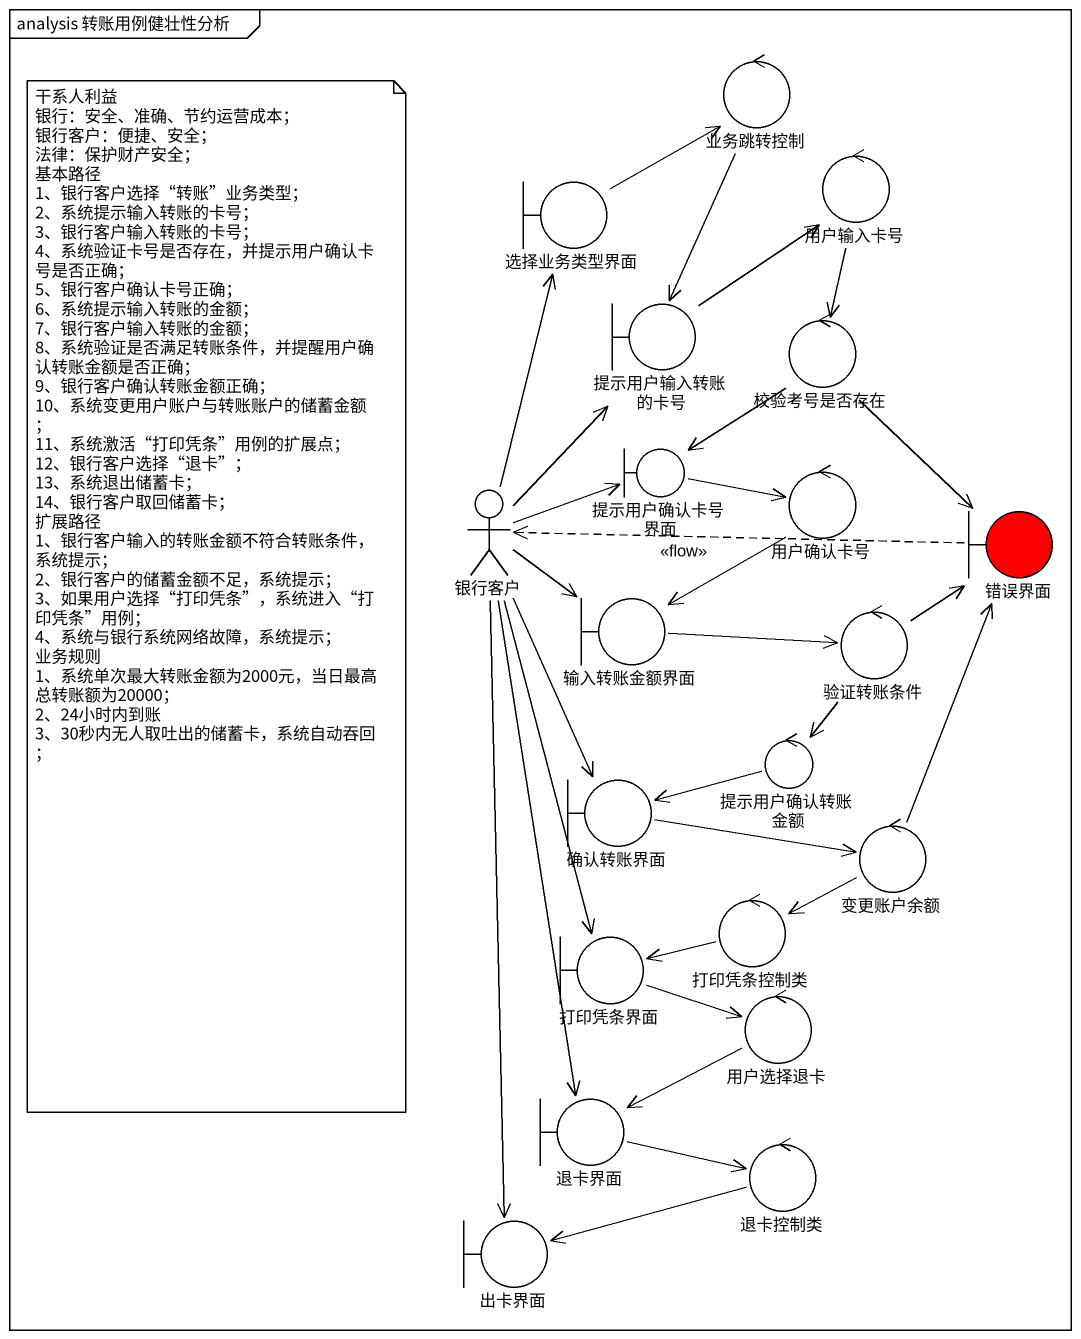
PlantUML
@startuml
mainframe analysis 转账用例健壮性分析
control 业务跳转控制
control 用户输入卡号
boundary 选择业务类型界面
boundary 提示用户输入转账的卡号
control 校验考号是否存在
actor 银行客户
boundary 提示用户确认卡号界面
control 用户确认卡号
boundary 错误界面 #FF0000
boundary 输入转账金额界面
control 验证转账条件
boundary 确认转账界面
control 提示用户确认转账金额
control 变更账户余额
control 打印凭条控制类
boundary 打印凭条界面
control 用户选择退卡
boundary 退卡界面
control 退卡控制类
boundary 出卡界面
业务跳转控制 --> 提示用户输入转账的卡号
用户输入卡号 --> 校验考号是否存在
选择业务类型界面 -up-> 业务跳转控制
提示用户输入转账的卡号 -up-> 用户输入卡号
校验考号是否存在 --> 提示用户确认卡号界面
校验考号是否存在 --> 错误界面
银行客户 -up-> 选择业务类型界面
银行客户 -up-> 提示用户输入转账的卡号
银行客户 -right-> 提示用户确认卡号界面
银行客户 -right-> 输入转账金额界面
银行客户 --> 确认转账界面
银行客户 --> 打印凭条界面
银行客户 --> 退卡界面
银行客户 --> 出卡界面
提示用户确认卡号界面 -right-> 用户确认卡号
用户确认卡号 --> 输入转账金额界面
错误界面 .left.> 银行客户 : <<flow>>
输入转账金额界面 -right-> 验证转账条件
验证转账条件 -up-> 错误界面
验证转账条件 --> 提示用户确认转账金额
确认转账界面 -right-> 变更账户余额
提示用户确认转账金额 -left-> 确认转账界面
变更账户余额 -up-> 错误界面
变更账户余额 -left-> 打印凭条控制类
打印凭条控制类 -left-> 打印凭条界面
打印凭条界面 -right-> 用户选择退卡
用户选择退卡 -left-> 退卡界面
退卡界面 -right-> 退卡控制类
退卡控制类 -left-> 出卡界面
note as N1
  干系人利益
  银行：安全、准确、节约运营成本；
  银行客户：便捷、安全；
  法律：保护财产安全；
  基本路径
  1、银行客户选择“转账”业务类型；
  2、系统提示输入转账的卡号；
  3、银行客户输入转账的卡号；
  4、系统验证卡号是否存在，并提示用户确认卡号是否正确；
  5、银行客户确认卡号正确；
  6、系统提示输入转账的金额；
  7、银行客户输入转账的金额；
  8、系统验证是否满足转账条件，并提醒用户确认转账金额是否正确；
  9、银行客户确认转账金额正确；
  10、系统变更用户账户与转账账户的储蓄金额；
  11、系统激活“打印凭条”用例的扩展点；
  12、银行客户选择“退卡”；
  13、系统退出储蓄卡；
  14、银行客户取回储蓄卡；
  扩展路径
  1、银行客户输入的转账金额不符合转账条件，系统提示；
  2、银行客户的储蓄金额不足，系统提示；
  3、如果用户选择“打印凭条”，系统进入“打印凭条”用例；
  4、系统与银行系统网络故障，系统提示；
  业务规则
  1、系统单次最大转账金额为2000元，当日最高总转账额为20000；
  2、24小时内到账
  3、30秒内无人取吐出的储蓄卡，系统自动吞回；
end note
@enduml
